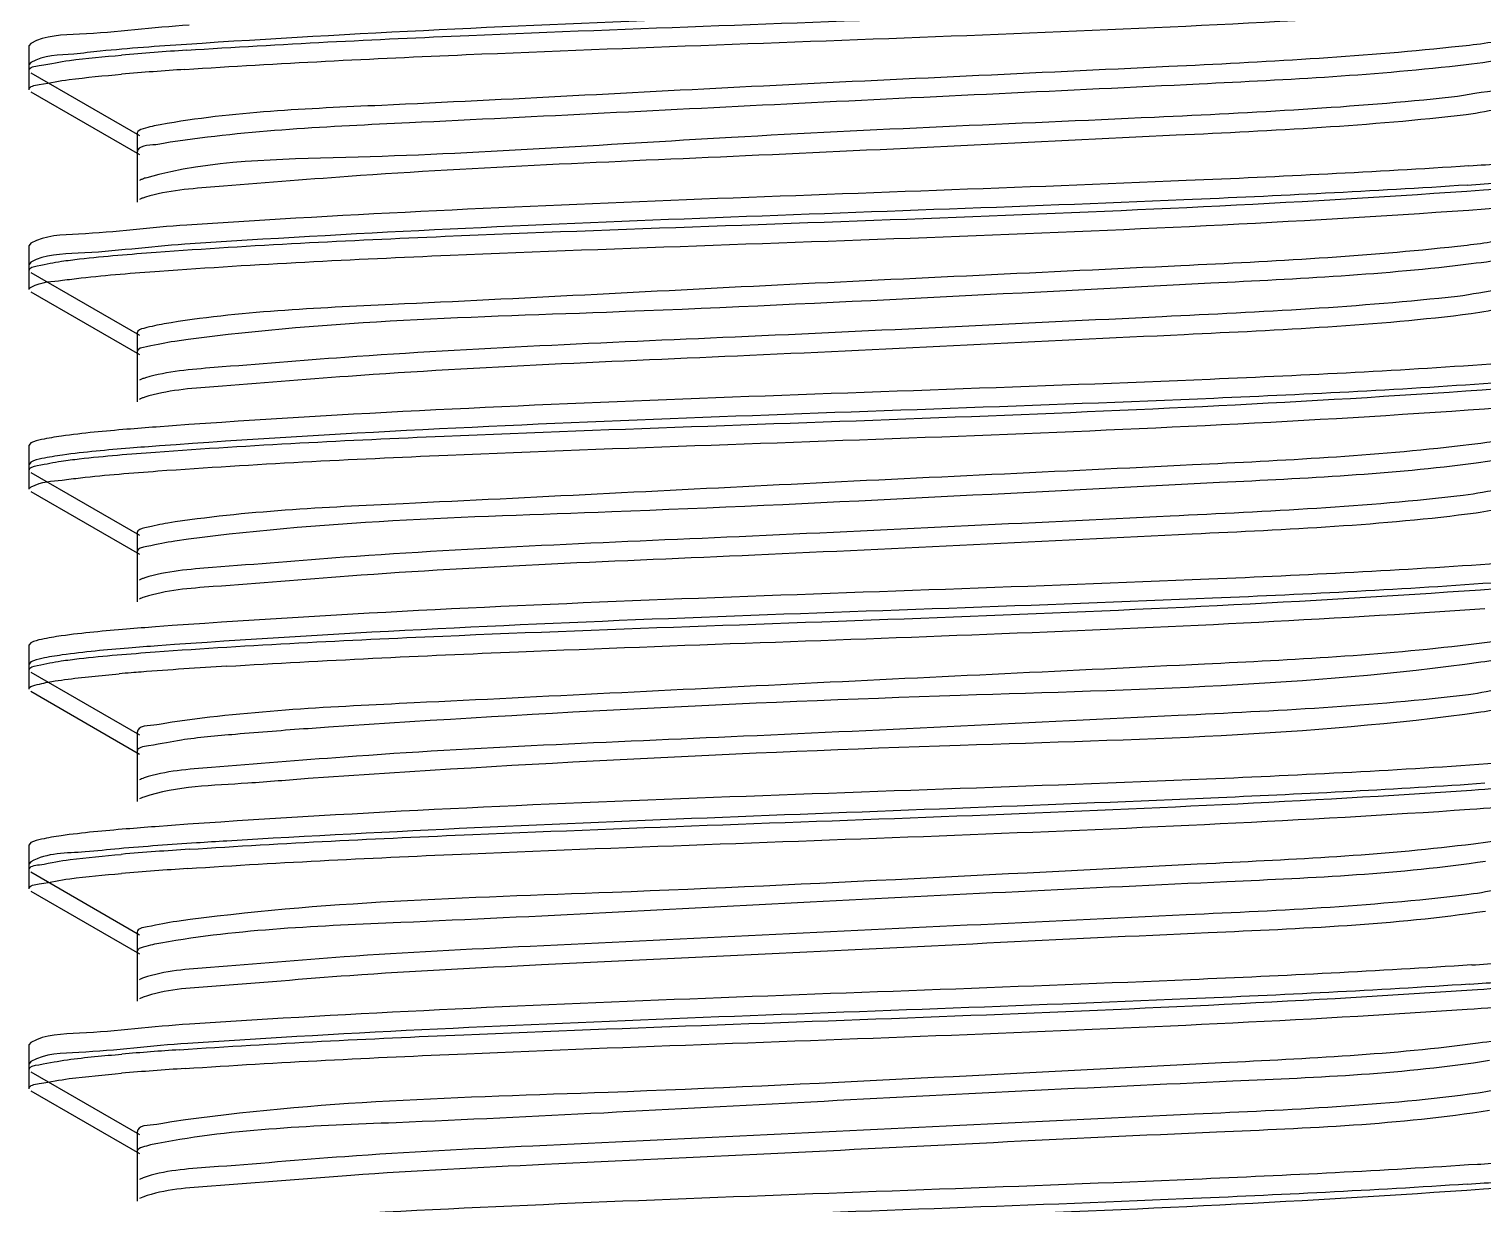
# Model space of a CAD drawing. Extents: x 4995099 to 5303443, y 4627657 to 4889583.
# Drawn here: x 5028854.5 to 5029071.1, y 4753727.9 to 4753902.9 of the extents above; entities that cross this region are included whole.
import ezdxf

# ---------------------------------------------------------------- set-up
doc = ezdxf.new("R2010")
doc.units = 0
doc.header["$LTSCALE"] = 1000
doc.header["$MEASUREMENT"] = 0
doc.layers.get('0').update_dxf_attribs({"color": 4, "linetype": 'CONTINUOUS'})

msp = doc.modelspace()

# ---------------------------------------------------------------- linework, layer by layer
at = {"linetype": 'Continuous'}
for p, q in [((5028854.79, 4753900.79), (5028854.51, 4753900.46)), ((5028854.51, 4753896.74), (5028854.51, 4753900.46)), ((5028854.51, 4753896.74), (5028854.51, 4753900.46)), ((5028854.79, 4753897.94), (5028854.51, 4753897.62)), ((5028854.51, 4753893.89), (5028854.51, 4753897.62)), ((5028854.51, 4753893.89), (5028854.51, 4753897.62)), ((5028854.79, 4753896.42), (5028870.94, 4753887.06)), ((5028854.79, 4753893.57), (5028870.94, 4753884.22)), ((5028870.62, 4753887.44), (5028870.62, 4753880)), ((5028870.62, 4753884.59), (5028870.62, 4753877.15)), ((5028854.79, 4753871.02), (5028854.51, 4753870.7)), ((5028854.51, 4753866.98), (5028854.51, 4753870.7)), ((5028854.51, 4753866.98), (5028854.51, 4753870.7)), ((5028854.79, 4753868.18), (5028854.51, 4753867.85)), ((5028854.51, 4753864.13), (5028854.51, 4753867.85)), ((5028854.51, 4753864.13), (5028854.51, 4753867.85)), ((5028854.79, 4753866.65), (5028870.94, 4753857.3)), ((5028854.79, 4753863.8), (5028870.94, 4753854.45)), ((5028870.62, 4753857.68), (5028870.62, 4753850.23)), ((5028870.62, 4753854.83), (5028870.62, 4753847.39)), ((5028854.79, 4753841.26), (5028854.51, 4753840.93)), ((5028854.51, 4753837.21), (5028854.51, 4753840.93)), ((5028854.51, 4753837.21), (5028854.51, 4753840.93)), ((5028854.79, 4753838.41), (5028854.51, 4753838.08)), ((5028854.51, 4753834.36), (5028854.51, 4753838.08)), ((5028854.51, 4753834.36), (5028854.51, 4753838.08)), ((5028854.79, 4753836.88), (5028870.94, 4753827.53)), ((5028854.79, 4753834.04), (5028870.94, 4753824.68)), ((5028870.62, 4753827.91), (5028870.62, 4753820.47)), ((5028870.62, 4753825.06), (5028870.62, 4753817.62)), ((5028854.79, 4753811.49), (5028854.51, 4753811.17)), ((5028854.51, 4753807.45), (5028854.51, 4753811.17)), ((5028854.51, 4753807.45), (5028854.51, 4753811.17)), ((5028854.79, 4753808.64), (5028854.51, 4753808.32)), ((5028854.51, 4753804.6), (5028854.51, 4753808.32)), ((5028854.51, 4753804.6), (5028854.51, 4753808.32)), ((5028854.79, 4753807.12), (5028870.94, 4753797.77)), ((5028854.79, 4753804.27), (5028870.94, 4753794.92)), ((5028870.62, 4753798.14), (5028870.62, 4753790.7)), ((5028870.62, 4753795.29), (5028870.62, 4753787.85)), ((5028854.79, 4753781.73), (5028854.51, 4753781.4)), ((5028854.51, 4753777.68), (5028854.51, 4753781.4)), ((5028854.51, 4753777.68), (5028854.51, 4753781.4)), ((5028854.79, 4753778.88), (5028854.51, 4753778.55)), ((5028854.51, 4753774.83), (5028854.51, 4753778.55)), ((5028854.51, 4753774.83), (5028854.51, 4753778.55)), ((5028854.79, 4753777.35), (5028870.94, 4753768)), ((5028854.79, 4753774.5), (5028870.94, 4753765.15)), ((5028870.62, 4753768.38), (5028870.62, 4753760.94)), ((5028870.62, 4753765.53), (5028870.62, 4753758.09)), ((5028871.52, 4753758.71), (5028870.95, 4753758.46)), ((5028854.79, 4753751.96), (5028854.51, 4753751.63)), ((5028854.51, 4753747.91), (5028854.51, 4753751.63)), ((5028854.51, 4753747.91), (5028854.51, 4753751.63)), ((5028854.79, 4753749.11), (5028854.51, 4753748.79)), ((5028854.51, 4753745.06), (5028854.51, 4753748.79)), ((5028854.51, 4753745.06), (5028854.51, 4753748.79)), ((5028854.79, 4753747.59), (5028870.94, 4753738.23)), ((5028854.79, 4753744.74), (5028870.94, 4753735.39)), ((5028870.62, 4753738.61), (5028870.62, 4753731.17)), ((5028870.62, 4753735.76), (5028870.62, 4753728.32)), ((5028871.48, 4753731.78), (5028870.95, 4753731.55)), ((5028871.47, 4753728.93), (5028870.94, 4753728.7))]:
    msp.add_line(p, q, dxfattribs=at)
for centre, radius, start, end in [((5028912.56, 4753371.63), 529.27, 93.7453, 94.7999), ((5028912.21, 4753373.22), 524.82, 93.7678, 94.8005), ((5029034.4, 4754412.91), 531.49, 273.7335, 274.8002), ((5029034.08, 4754414.19), 535.63, 273.7127, 274.7998), ((5028927.4, 4753073.82), 735.47, 93.38519, 94.38326), ((5028899.58, 4753439.43), 368.8, 94.6411, 94.9251), ((5028905.13, 4753371.28), 437.18, 94.4537, 94.6434), ((5028913.09, 4753245.89), 535.97, 93.7117, 94.7991), ((5028912.76, 4753247.29), 531.7, 93.7331, 94.7996), ((5029034.94, 4754287.11), 524.74, 273.7678, 274.801), ((5029034.59, 4754288.63), 529.11, 273.7456, 274.8005), ((5028911.09, 4753241.4), 510.61, 93.8394, 94.8036), ((5028912.23, 4753224.16), 525.05, 93.7667, 94.8004), ((5029036.1, 4754242.69), 510.03, 273.8422, 274.8039), ((5029034.09, 4754265.16), 535.43, 273.7137, 274.7998)]:
    msp.add_arc(centre, radius, start, end, dxfattribs=at)
for points, knots in [([(5029070.53, 4753909.56), (5029056.57, 4753908.61), (5028992.38, 4753905.51), (5028928.12, 4753903.99), (5028877.96, 4753900.64)], [0, 0, 0, 0, 0.217709, 1, 1, 1, 1]), ([(5028877.99, 4753899.77), (5028891.99, 4753900.7), (5028955.66, 4753903.76), (5029019.41, 4753905.29), (5029069.01, 4753908.59)], [0, 0, 0, 0, 0.220122, 1, 1, 1, 1]), ([(5028877.72, 4753896.9), (5028891.68, 4753897.84), (5028955.36, 4753900.9), (5029019.11, 4753902.44), (5029068.76, 4753905.72)], [0, 0, 0, 0, 0.219436, 1, 1, 1, 1]), ([(5028878.38, 4753903.52), (5028872.92, 4753903.15), (5028865.27, 4753902.09), (5028856.91, 4753902.01), (5028854.79, 4753900.79)], [0, 0, 0, 0, 0.691379, 1, 1, 1, 1]), ([(5029076.2, 4753901.95), (5029075.84, 4753901.74), (5029072.6, 4753900.81), (5029069.3, 4753900.51), (5029066.42, 4753900.21)], [0, 0, 0, 0, 0.126652, 1, 1, 1, 1]), ([(5028865.12, 4753899.63), (5028863.8, 4753899.5), (5028860.39, 4753899.02), (5028856.67, 4753899.03), (5028854.79, 4753897.94)], [0, 0, 0, 0, 0.378636, 1, 1, 1, 1]), ([(5029066.42, 4753900.21), (5029052.42, 4753898.72), (5029018.22, 4753896.98), (5028965.06, 4753894.61), (5028915.04, 4753891.8), (5028884.92, 4753890.62), (5028874.06, 4753888.67)], [0, 0, 0, 0, 0.219121, 0.532661, 0.828235, 1, 1, 1, 1]), ([(5029076.2, 4753899.1), (5029075.9, 4753898.93), (5029073.4, 4753898.14), (5029070.81, 4753897.87), (5029068.58, 4753897.6)], [0, 0, 0, 0, 0.133308, 1, 1, 1, 1]), ([(5028854.51, 4753896.74), (5028854.51, 4753897.31), (5028857.52, 4753897.65), (5028859.02, 4753898.06), (5028860.53, 4753898.26)], [0, 0, 0, 0, 0.27078, 1, 1, 1, 1]), ([(5029068.58, 4753897.6), (5029055.39, 4753896.03), (5029022.21, 4753894.37), (5028969.72, 4753891.91), (5028918.65, 4753889.26), (5028887.32, 4753887.84), (5028875.54, 4753886.06)], [0, 0, 0, 0, 0.206117, 0.514731, 0.815242, 1, 1, 1, 1]), ([(5028854.51, 4753893.89), (5028854.51, 4753894.45), (5028857.48, 4753894.8), (5028858.98, 4753895.21), (5028860.47, 4753895.4)], [0, 0, 0, 0, 0.27093, 1, 1, 1, 1]), ([(5029076.52, 4753894.88), (5029076.53, 4753893.96), (5029071.35, 4753893.78), (5029068.94, 4753893.03), (5029066.42, 4753892.77)], [0, 0, 0, 0, 0.266577, 1, 1, 1, 1]), ([(5029066.42, 4753892.77), (5029051.72, 4753891.2), (5029015.94, 4753889.39), (5028960.92, 4753887.2), (5028911.15, 4753883.59), (5028881.61, 4753883.46), (5028872.03, 4753880.78)], [0, 0, 0, 0, 0.227626, 0.551567, 0.846917, 1, 1, 1, 1]), ([(5029076.52, 4753892.03), (5029076.53, 4753891.3), (5029072.51, 4753890.96), (5029070.57, 4753890.4), (5029068.58, 4753890.16)], [0, 0, 0, 0, 0.269457, 1, 1, 1, 1]), ([(5029068.58, 4753890.16), (5029054.25, 4753888.45), (5029018.4, 4753886.8), (5028962.93, 4753883.98), (5028915.07, 4753882.1), (5028885.39, 4753879.65), (5028875.2, 4753878.88), (5028871.86, 4753877.89)], [0, 0, 0, 0, 0.219547, 0.545427, 0.845963, 0.946941, 1, 1, 1, 1]), ([(5028874.06, 4753888.67), (5028873.19, 4753888.51), (5028872.22, 4753888.29), (5028870.62, 4753887.79), (5028870.62, 4753887.44)], [0, 0, 0, 0, 0.713758, 1, 1, 1, 1]), ([(5028875.54, 4753886.06), (5028874.83, 4753885.96), (5028873.43, 4753885.56), (5028870.63, 4753885.59), (5028870.62, 4753884.59)], [0, 0, 0, 0, 0.420827, 1, 1, 1, 1]), ([(5029069.01, 4753882.54), (5029054.99, 4753881.61), (5028991.32, 4753878.56), (5028927.57, 4753877.03), (5028877.99, 4753873.72)], [0, 0, 0, 0, 0.220491, 1, 1, 1, 1]), ([(5028872.03, 4753880.78), (5028871.82, 4753880.72), (5028871.45, 4753880.61), (5028871.09, 4753880.46), (5028870.95, 4753880.38)], [0, 0, 0, 0, 0.576078, 1, 1, 1, 1]), ([(5028873.42, 4753869.68), (5028887.76, 4753870.74), (5028954.49, 4753873.99), (5029021.32, 4753875.31), (5029073.61, 4753879.14)], [0, 0, 0, 0, 0.215151, 1, 1, 1, 1]), ([(5029068.76, 4753879.68), (5029054.69, 4753878.75), (5028991.02, 4753875.7), (5028927.26, 4753874.18), (5028877.72, 4753870.86)], [0, 0, 0, 0, 0.221162, 1, 1, 1, 1]), ([(5028871.86, 4753877.89), (5028871.68, 4753877.83), (5028871.37, 4753877.73), (5028871.07, 4753877.6), (5028870.95, 4753877.53)], [0, 0, 0, 0, 0.568763, 1, 1, 1, 1]), ([(5028873.95, 4753866.87), (5028888.36, 4753867.92), (5028955, 4753871.16), (5029021.74, 4753872.47), (5029073.87, 4753876.32)], [0, 0, 0, 0, 0.216514, 1, 1, 1, 1]), ([(5028877.99, 4753873.72), (5028872.62, 4753873.37), (5028865.09, 4753872.32), (5028856.88, 4753872.22), (5028854.79, 4753871.02)], [0, 0, 0, 0, 0.691083, 1, 1, 1, 1]), ([(5028877.72, 4753870.86), (5028872.41, 4753870.5), (5028864.97, 4753869.47), (5028856.86, 4753869.36), (5028854.79, 4753868.18)], [0, 0, 0, 0, 0.690878, 1, 1, 1, 1]), ([(5029067.29, 4753870.54), (5029053.61, 4753869.01), (5029019.8, 4753867.31), (5028966.88, 4753864.9), (5028916.43, 4753862.16), (5028885.83, 4753860.87), (5028874.61, 4753859)], [0, 0, 0, 0, 0.214024, 0.525633, 0.823144, 1, 1, 1, 1]), ([(5029076.2, 4753872.18), (5029075.86, 4753871.99), (5029072.93, 4753871.11), (5029069.91, 4753870.83), (5029067.29, 4753870.54)], [0, 0, 0, 0, 0.129068, 1, 1, 1, 1]), ([(5028854.51, 4753866.98), (5028854.51, 4753867.44), (5028856.87, 4753867.84), (5028858.12, 4753868.16), (5028859.33, 4753868.33)], [0, 0, 0, 0, 0.274521, 1, 1, 1, 1]), ([(5028859.33, 4753868.33), (5028860.22, 4753868.46), (5028864.91, 4753869.03), (5028869.61, 4753869.4), (5028873.42, 4753869.68)], [0, 0, 0, 0, 0.191293, 1, 1, 1, 1]), ([(5029076.2, 4753869.33), (5029075.92, 4753869.17), (5029073.68, 4753868.44), (5029071.36, 4753868.18), (5029069.36, 4753867.93)], [0, 0, 0, 0, 0.136277, 1, 1, 1, 1]), ([(5028859.49, 4753865.5), (5028860.41, 4753865.63), (5028865.22, 4753866.21), (5028870.05, 4753866.59), (5028873.95, 4753866.87)], [0, 0, 0, 0, 0.191581, 1, 1, 1, 1]), ([(5029069.36, 4753867.93), (5029056.49, 4753866.32), (5029013.47, 4753864.27), (5028949.16, 4753860.63), (5028897.48, 4753859.41), (5028876.2, 4753856.39)], [0, 0, 0, 0, 0.201056, 0.666821, 1, 1, 1, 1]), ([(5028854.51, 4753864.13), (5028854.51, 4753864.28), (5028856.29, 4753865.4), (5028857.91, 4753865.28), (5028859.49, 4753865.5)], [0, 0, 0, 0, 0.088744, 1, 1, 1, 1]), ([(5029076.52, 4753865.12), (5029076.53, 4753864.27), (5029071.82, 4753864.02), (5029069.6, 4753863.35), (5029067.29, 4753863.1)], [0, 0, 0, 0, 0.267461, 1, 1, 1, 1]), ([(5029067.29, 4753863.1), (5029052.69, 4753861.47), (5029016.77, 4753859.77), (5028961.54, 4753857.02), (5028914.34, 4753855.13), (5028885.18, 4753852.72), (5028875.17, 4753851.95), (5028871.87, 4753850.97)], [0, 0, 0, 0, 0.225031, 0.550356, 0.847666, 0.947393, 1, 1, 1, 1]), ([(5029076.52, 4753862.27), (5029076.53, 4753861.6), (5029072.93, 4753861.21), (5029071.15, 4753860.72), (5029069.36, 4753860.49)], [0, 0, 0, 0, 0.270956, 1, 1, 1, 1]), ([(5029069.36, 4753860.49), (5029055.18, 4753858.71), (5029019.28, 4753857.1), (5028963.55, 4753854.23), (5028915.23, 4753852.37), (5028885.31, 4753849.86), (5028875.06, 4753849.12), (5028871.75, 4753848.09)], [0, 0, 0, 0, 0.216518, 0.543489, 0.846138, 0.947455, 1, 1, 1, 1]), ([(5028874.61, 4753859), (5028873.6, 4753858.83), (5028872.51, 4753858.57), (5028870.62, 4753858.08), (5028870.62, 4753857.68)], [0, 0, 0, 0, 0.71758, 1, 1, 1, 1]), ([(5028876.2, 4753856.39), (5028874.8, 4753856.19), (5028873.35, 4753855.82), (5028870.62, 4753855.36), (5028870.62, 4753854.83)], [0, 0, 0, 0, 0.724776, 1, 1, 1, 1]), ([(5029073.61, 4753853.1), (5029059.25, 4753852.05), (5028992.52, 4753848.79), (5028925.69, 4753847.48), (5028873.42, 4753843.64)], [0, 0, 0, 0, 0.215501, 1, 1, 1, 1]), ([(5028871.87, 4753850.97), (5028871.69, 4753850.92), (5028871.38, 4753850.82), (5028871.07, 4753850.68), (5028870.95, 4753850.61)], [0, 0, 0, 0, 0.569563, 1, 1, 1, 1]), ([(5028873.36, 4753839.91), (5028887.67, 4753840.97), (5028954.37, 4753844.22), (5029021.16, 4753845.55), (5029073.44, 4753849.37)], [0, 0, 0, 0, 0.214864, 1, 1, 1, 1]), ([(5029073.87, 4753850.27), (5029059.6, 4753849.22), (5028992.96, 4753845.96), (5028926.22, 4753844.63), (5028873.95, 4753840.83)], [0, 0, 0, 0, 0.21445, 1, 1, 1, 1]), ([(5028871.75, 4753848.09), (5028871.6, 4753848.04), (5028871.32, 4753847.94), (5028871.06, 4753847.83), (5028870.95, 4753847.76)], [0, 0, 0, 0, 0.563943, 1, 1, 1, 1]), ([(5028873.7, 4753837.09), (5028888.08, 4753838.14), (5028954.78, 4753841.39), (5029021.57, 4753842.7), (5029073.79, 4753846.54)], [0, 0, 0, 0, 0.21591, 1, 1, 1, 1]), ([(5028859.33, 4753842.28), (5028858.34, 4753842.14), (5028856.82, 4753841.88), (5028855.27, 4753841.53), (5028854.79, 4753841.26)], [0, 0, 0, 0, 0.643041, 1, 1, 1, 1]), ([(5028873.42, 4753843.64), (5028871.97, 4753843.53), (5028867.27, 4753843.16), (5028862.56, 4753842.74), (5028859.33, 4753842.28)], [0, 0, 0, 0, 0.307527, 1, 1, 1, 1]), ([(5029076.2, 4753842.42), (5029075.89, 4753842.23), (5029073.23, 4753841.42), (5029070.5, 4753841.14), (5029068.13, 4753840.87)], [0, 0, 0, 0, 0.131751, 1, 1, 1, 1]), ([(5028873.95, 4753840.83), (5028872.47, 4753840.72), (5028867.64, 4753840.35), (5028862.81, 4753839.92), (5028859.49, 4753839.46)], [0, 0, 0, 0, 0.307193, 1, 1, 1, 1]), ([(5029068.13, 4753840.87), (5029054.76, 4753839.31), (5029021.35, 4753837.64), (5028968.7, 4753835.19), (5028917.85, 4753832.51), (5028886.78, 4753831.13), (5028875.2, 4753829.33)], [0, 0, 0, 0, 0.208942, 0.518626, 0.818065, 1, 1, 1, 1]), ([(5028854.51, 4753837.21), (5028854.51, 4753837.67), (5028856.86, 4753838.07), (5028858.11, 4753838.39), (5028859.31, 4753838.56)], [0, 0, 0, 0, 0.27458, 1, 1, 1, 1]), ([(5028859.49, 4753839.46), (5028858.46, 4753839.32), (5028856.89, 4753839.04), (5028855.29, 4753838.69), (5028854.79, 4753838.41)], [0, 0, 0, 0, 0.644396, 1, 1, 1, 1]), ([(5028859.31, 4753838.56), (5028860.2, 4753838.69), (5028864.87, 4753839.26), (5028869.57, 4753839.63), (5028873.36, 4753839.91)], [0, 0, 0, 0, 0.191288, 1, 1, 1, 1]), ([(5029070.1, 4753838.26), (5029057.43, 4753836.58), (5029014.41, 4753834.58), (5028949.88, 4753830.88), (5028897.77, 4753829.68), (5028876.24, 4753826.63)], [0, 0, 0, 0, 0.197391, 0.664053, 1, 1, 1, 1]), ([(5029076.2, 4753839.57), (5029075.95, 4753839.42), (5029073.96, 4753838.74), (5029071.88, 4753838.5), (5029070.1, 4753838.26)], [0, 0, 0, 0, 0.139499, 1, 1, 1, 1]), ([(5028854.51, 4753834.36), (5028854.51, 4753834.52), (5028856.26, 4753835.62), (5028857.87, 4753835.51), (5028859.43, 4753835.73)], [0, 0, 0, 0, 0.088999, 1, 1, 1, 1]), ([(5028859.43, 4753835.73), (5028860.33, 4753835.86), (5028865.08, 4753836.43), (5028869.85, 4753836.81), (5028873.7, 4753837.09)], [0, 0, 0, 0, 0.19155, 1, 1, 1, 1]), ([(5029076.52, 4753835.35), (5029076.53, 4753834.57), (5029072.27, 4753834.27), (5029070.23, 4753833.67), (5029068.13, 4753833.42)], [0, 0, 0, 0, 0.26872, 1, 1, 1, 1]), ([(5029068.13, 4753833.42), (5029053.65, 4753831.74), (5029017.64, 4753830.07), (5028962.11, 4753827.26), (5028914.43, 4753825.4), (5028885.04, 4753822.92), (5028875, 4753822.18), (5028871.75, 4753821.17)], [0, 0, 0, 0, 0.222247, 0.54883, 0.84818, 0.948106, 1, 1, 1, 1]), ([(5029076.52, 4753832.5), (5029076.53, 4753831.89), (5029073.33, 4753831.47), (5029071.71, 4753831.03), (5029070.1, 4753830.82)], [0, 0, 0, 0, 0.272705, 1, 1, 1, 1]), ([(5028875.2, 4753829.33), (5028874.05, 4753829.15), (5028872.82, 4753828.85), (5028870.62, 4753828.36), (5028870.62, 4753827.91)], [0, 0, 0, 0, 0.72077, 1, 1, 1, 1]), ([(5029070.1, 4753830.82), (5029056.08, 4753828.96), (5029020.16, 4753827.41), (5028964.21, 4753824.47), (5028915.43, 4753822.64), (5028885.26, 4753820.07), (5028874.95, 4753819.36), (5028871.66, 4753818.29)], [0, 0, 0, 0, 0.213335, 0.5413, 0.846112, 0.947854, 1, 1, 1, 1]), ([(5028876.24, 4753826.63), (5028874.83, 4753826.43), (5028873.38, 4753826.06), (5028870.62, 4753825.6), (5028870.62, 4753825.06)], [0, 0, 0, 0, 0.724921, 1, 1, 1, 1]), ([(5029073.44, 4753823.32), (5029059.06, 4753822.27), (5028992.37, 4753819.02), (5028925.57, 4753817.71), (5028873.36, 4753813.87)], [0, 0, 0, 0, 0.215909, 1, 1, 1, 1]), ([(5028871.75, 4753821.17), (5028871.59, 4753821.12), (5028871.32, 4753821.03), (5028871.06, 4753820.91), (5028870.95, 4753820.84)], [0, 0, 0, 0, 0.563695, 1, 1, 1, 1]), ([(5028873.28, 4753810.14), (5028887.55, 4753811.19), (5028954.19, 4753814.45), (5029020.93, 4753815.79), (5029073.19, 4753819.58)], [0, 0, 0, 0, 0.214461, 1, 1, 1, 1]), ([(5029073.79, 4753820.5), (5029059.48, 4753819.44), (5028992.78, 4753816.19), (5028925.99, 4753814.86), (5028873.7, 4753811.04)], [0, 0, 0, 0, 0.214858, 1, 1, 1, 1]), ([(5028871.66, 4753818.29), (5028871.53, 4753818.25), (5028871.28, 4753818.16), (5028871.05, 4753818.05), (5028870.95, 4753818)], [0, 0, 0, 0, 0.559588, 1, 1, 1, 1]), ([(5028883.97, 4753808), (5028898.45, 4753808.88), (5028960.93, 4753811.8), (5029023.48, 4753813.26), (5029071.4, 4753816.61)], [0, 0, 0, 0, 0.231984, 1, 1, 1, 1]), ([(5028859.31, 4753812.52), (5028858.33, 4753812.38), (5028856.82, 4753812.11), (5028855.27, 4753811.77), (5028854.79, 4753811.49)], [0, 0, 0, 0, 0.64291, 1, 1, 1, 1]), ([(5028873.36, 4753813.87), (5028871.92, 4753813.76), (5028867.23, 4753813.39), (5028862.54, 4753812.97), (5028859.31, 4753812.52)], [0, 0, 0, 0, 0.307541, 1, 1, 1, 1]), ([(5029076.2, 4753812.65), (5029075.91, 4753812.48), (5029073.53, 4753811.72), (5029071.06, 4753811.45), (5029068.93, 4753811.2)], [0, 0, 0, 0, 0.134595, 1, 1, 1, 1]), ([(5028859.29, 4753808.79), (5028860.18, 4753808.92), (5028864.83, 4753809.49), (5028869.5, 4753809.86), (5028873.28, 4753810.14)], [0, 0, 0, 0, 0.191269, 1, 1, 1, 1]), ([(5028873.7, 4753811.04), (5028872.24, 4753810.94), (5028867.47, 4753810.57), (5028862.71, 4753810.14), (5028859.43, 4753809.68)], [0, 0, 0, 0, 0.307247, 1, 1, 1, 1]), ([(5029068.93, 4753811.2), (5029055.88, 4753809.6), (5029022.89, 4753807.97), (5028970.53, 4753805.48), (5028919.29, 4753802.86), (5028887.76, 4753801.4), (5028875.83, 4753799.66)], [0, 0, 0, 0, 0.203871, 0.511633, 0.812997, 1, 1, 1, 1]), ([(5029076.2, 4753809.8), (5029075.97, 4753809.67), (5029074.21, 4753809.04), (5029072.37, 4753808.81), (5029070.8, 4753808.59)], [0, 0, 0, 0, 0.14301, 1, 1, 1, 1]), ([(5028854.51, 4753807.45), (5028854.51, 4753807.9), (5028856.85, 4753808.3), (5028858.09, 4753808.62), (5028859.29, 4753808.79)], [0, 0, 0, 0, 0.274663, 1, 1, 1, 1]), ([(5028859.43, 4753809.68), (5028858.41, 4753809.54), (5028856.87, 4753809.27), (5028855.28, 4753808.93), (5028854.79, 4753808.64)], [0, 0, 0, 0, 0.643866, 1, 1, 1, 1]), ([(5029070.8, 4753808.59), (5029045.13, 4753805), (5028986.63, 4753803.87), (5028928.43, 4753800.96), (5028896.09, 4753798.7)], [0, 0, 0, 0, 0.444316, 1, 1, 1, 1]), ([(5028854.51, 4753804.6), (5028854.51, 4753804.94), (5028856.12, 4753805.37), (5028857.05, 4753805.59), (5028857.91, 4753805.73)], [0, 0, 0, 0, 0.282211, 1, 1, 1, 1]), ([(5028857.91, 4753805.73), (5028858.54, 4753805.84), (5028861.87, 4753806.32), (5028865.21, 4753806.63), (5028867.92, 4753806.87)], [0, 0, 0, 0, 0.190526, 1, 1, 1, 1]), ([(5029076.52, 4753805.58), (5029076.53, 4753804.88), (5029072.7, 4753804.52), (5029070.83, 4753803.99), (5029068.93, 4753803.75)], [0, 0, 0, 0, 0.270092, 1, 1, 1, 1]), ([(5029068.93, 4753803.75), (5029054.58, 4753802), (5029018.52, 4753800.37), (5028962.73, 4753797.5), (5028914.57, 4753795.67), (5028884.95, 4753793.13), (5028874.86, 4753792.42), (5028871.64, 4753791.37)], [0, 0, 0, 0, 0.21928, 0.546995, 0.848437, 0.948667, 1, 1, 1, 1]), ([(5029070.8, 4753801.15), (5029045.13, 4753797.56), (5028986.63, 4753796.43), (5028928.43, 4753793.52), (5028896.09, 4753791.26)], [0, 0, 0, 0, 0.444316, 1, 1, 1, 1]), ([(5029076.52, 4753802.74), (5029076.52, 4753802.19), (5029073.71, 4753801.73), (5029072.24, 4753801.35), (5029070.8, 4753801.15)], [0, 0, 0, 0, 0.274738, 1, 1, 1, 1]), ([(5028875.83, 4753799.66), (5028875.07, 4753799.55), (5028873.6, 4753799.13), (5028870.62, 4753799.19), (5028870.62, 4753798.14)], [0, 0, 0, 0, 0.421419, 1, 1, 1, 1]), ([(5028896.09, 4753798.7), (5028892.47, 4753798.45), (5028886.33, 4753797.94), (5028877.86, 4753797.24), (5028873.87, 4753796.34), (5028870.61, 4753795.92), (5028870.62, 4753795.29)], [0, 0, 0, 0, 0.421295, 0.734581, 0.927904, 1, 1, 1, 1]), ([(5029073.19, 4753793.54), (5029058.79, 4753792.49), (5028992.15, 4753789.25), (5028925.41, 4753787.94), (5028873.28, 4753784.1)], [0, 0, 0, 0, 0.216509, 1, 1, 1, 1]), ([(5028871.64, 4753791.37), (5028871.51, 4753791.32), (5028871.27, 4753791.24), (5028871.04, 4753791.13), (5028870.95, 4753791.08)], [0, 0, 0, 0, 0.558418, 1, 1, 1, 1]), ([(5028896.09, 4753791.26), (5028893.1, 4753791.05), (5028884.95, 4753790.27), (5028876.53, 4753790.17), (5028871.58, 4753788.5)], [0, 0, 0, 0, 0.365224, 1, 1, 1, 1]), ([(5029071.4, 4753790.56), (5029058.19, 4753789.64), (5028995.71, 4753786.59), (5028933.18, 4753784.93), (5028883.97, 4753781.96)], [0, 0, 0, 0, 0.211795, 1, 1, 1, 1]), ([(5029069.42, 4753789.55), (5029074.73, 4753789.91), (5029082.17, 4753790.94), (5029090.29, 4753791.05), (5029092.35, 4753792.24)], [0, 0, 0, 0, 0.690867, 1, 1, 1, 1]), ([(5028871.58, 4753788.5), (5028871.46, 4753788.46), (5028871.24, 4753788.38), (5028871.03, 4753788.28), (5028870.94, 4753788.23)], [0, 0, 0, 0, 0.555805, 1, 1, 1, 1]), ([(5028878.39, 4753780.73), (5028892.46, 4753781.66), (5028956.14, 4753784.71), (5029019.89, 4753786.23), (5029069.42, 4753789.55)], [0, 0, 0, 0, 0.221183, 1, 1, 1, 1]), ([(5029069.16, 4753786.69), (5029074.53, 4753787.05), (5029082.05, 4753788.09), (5029090.26, 4753788.19), (5029092.35, 4753789.39)], [0, 0, 0, 0, 0.691069, 1, 1, 1, 1]), ([(5028878.14, 4753777.87), (5028892.16, 4753778.8), (5028955.83, 4753781.85), (5029019.58, 4753783.38), (5029069.16, 4753786.69)], [0, 0, 0, 0, 0.220503, 1, 1, 1, 1]), ([(5028873.28, 4753784.1), (5028871.85, 4753783.99), (5028867.18, 4753783.62), (5028862.5, 4753783.2), (5028859.29, 4753782.75)], [0, 0, 0, 0, 0.307562, 1, 1, 1, 1]), ([(5028859.29, 4753782.75), (5028858.31, 4753782.61), (5028856.81, 4753782.35), (5028855.27, 4753782), (5028854.79, 4753781.73)], [0, 0, 0, 0, 0.642729, 1, 1, 1, 1]), ([(5028883.97, 4753781.96), (5028882.46, 4753781.87), (5028877.11, 4753781.53), (5028871.76, 4753781.15), (5028867.92, 4753780.82)], [0, 0, 0, 0, 0.281872, 1, 1, 1, 1]), ([(5029076.2, 4753782.88), (5029075.93, 4753782.73), (5029073.81, 4753782.02), (5029071.59, 4753781.77), (5029069.69, 4753781.52)], [0, 0, 0, 0, 0.137672, 1, 1, 1, 1]), ([(5028867.92, 4753780.82), (5028866.23, 4753780.68), (5028861.91, 4753780.09), (5028857.16, 4753780.24), (5028854.79, 4753778.88)], [0, 0, 0, 0, 0.383253, 1, 1, 1, 1]), ([(5029069.69, 4753781.52), (5029056.97, 4753779.89), (5029014.12, 4753777.86), (5028949.8, 4753774.23), (5028897.98, 4753772.95), (5028876.5, 4753769.99)], [0, 0, 0, 0, 0.198812, 0.663944, 1, 1, 1, 1]), ([(5028854.51, 4753777.68), (5028854.51, 4753778.25), (5028857.56, 4753778.59), (5028859.08, 4753779.01), (5028860.61, 4753779.2)], [0, 0, 0, 0, 0.27058, 1, 1, 1, 1]), ([(5029071.46, 4753778.92), (5029058.73, 4753777.03), (5029025.09, 4753775.57), (5028971.23, 4753772.92), (5028918.35, 4753770.04), (5028885.93, 4753768.86), (5028874.16, 4753766.77)], [0, 0, 0, 0, 0.195338, 0.50968, 0.818636, 1, 1, 1, 1]), ([(5028854.51, 4753774.83), (5028854.51, 4753775.4), (5028857.53, 4753775.74), (5028859.04, 4753776.16), (5028860.56, 4753776.35)], [0, 0, 0, 0, 0.270704, 1, 1, 1, 1]), ([(5029076.52, 4753775.82), (5029076.53, 4753775.17), (5029073.11, 4753774.77), (5029071.4, 4753774.3), (5029069.69, 4753774.08)], [0, 0, 0, 0, 0.271698, 1, 1, 1, 1]), ([(5029069.69, 4753774.08), (5029055.5, 4753772.26), (5029019.41, 4753770.65), (5028972.57, 4753768.34), (5028930.78, 4753766.35), (5028904, 4753765.04), (5028884.9, 4753763.33), (5028874.74, 4753762.66), (5028871.56, 4753761.57)], [0, 0, 0, 0, 0.216147, 0.544888, 0.708735, 0.848475, 0.949101, 1, 1, 1, 1]), ([(5029071.46, 4753771.48), (5029057.81, 4753769.45), (5029021.93, 4753768.02), (5028975.07, 4753765.59), (5028932.45, 4753763.58), (5028904.9, 4753762.26), (5028885.24, 4753760.49), (5028874.78, 4753759.85), (5028871.52, 4753758.71)], [0, 0, 0, 0, 0.206553, 0.536269, 0.702877, 0.845559, 0.948364, 1, 1, 1, 1]), ([(5028876.5, 4753769.99), (5028875.02, 4753769.78), (5028873.51, 4753769.39), (5028870.62, 4753768.94), (5028870.62, 4753768.38)], [0, 0, 0, 0, 0.725745, 1, 1, 1, 1]), ([(5028874.16, 4753766.77), (5028873.27, 4753766.62), (5028872.28, 4753766.39), (5028870.62, 4753765.89), (5028870.62, 4753765.53)], [0, 0, 0, 0, 0.714864, 1, 1, 1, 1]), ([(5029069.42, 4753763.51), (5029055.46, 4753762.57), (5028991.79, 4753759.51), (5028928.04, 4753757.97), (5028878.39, 4753754.69)], [0, 0, 0, 0, 0.219427, 1, 1, 1, 1]), ([(5029070.28, 4753759.85), (5029075.38, 4753760.19), (5029082.55, 4753761.19), (5029090.36, 4753761.33), (5029092.35, 4753762.47)], [0, 0, 0, 0, 0.690197, 1, 1, 1, 1]), ([(5028871.56, 4753761.57), (5028871.44, 4753761.53), (5028871.23, 4753761.46), (5028871.03, 4753761.36), (5028870.95, 4753761.31)], [0, 0, 0, 0, 0.553679, 1, 1, 1, 1]), ([(5029069.16, 4753760.64), (5029055.16, 4753759.71), (5028991.48, 4753756.65), (5028927.74, 4753755.12), (5028878.14, 4753751.82)], [0, 0, 0, 0, 0.220112, 1, 1, 1, 1]), ([(5028876.9, 4753750.87), (5028891.01, 4753751.83), (5028955.47, 4753754.93), (5029020, 4753756.42), (5029070.28, 4753759.85)], [0, 0, 0, 0, 0.219129, 1, 1, 1, 1]), ([(5029068.77, 4753756.9), (5029074.24, 4753757.26), (5029081.88, 4753758.32), (5029090.23, 4753758.4), (5029092.35, 4753759.62)], [0, 0, 0, 0, 0.691359, 1, 1, 1, 1]), ([(5028877.74, 4753748.07), (5028891.7, 4753749.01), (5028955.38, 4753752.07), (5029019.13, 4753753.61), (5029068.77, 4753756.9)], [0, 0, 0, 0, 0.21947, 1, 1, 1, 1]), ([(5028878.39, 4753754.69), (5028872.92, 4753754.33), (5028865.27, 4753753.26), (5028856.91, 4753753.18), (5028854.79, 4753751.96)], [0, 0, 0, 0, 0.691388, 1, 1, 1, 1]), ([(5028878.14, 4753751.82), (5028872.73, 4753751.46), (5028865.16, 4753750.41), (5028856.89, 4753750.32), (5028854.79, 4753749.11)], [0, 0, 0, 0, 0.691194, 1, 1, 1, 1]), ([(5029070.41, 4753751.85), (5029057.73, 4753750.13), (5029014.42, 4753748.16), (5028949.65, 4753744.35), (5028897.27, 4753743.29), (5028875.77, 4753740.12)], [0, 0, 0, 0, 0.196859, 0.665778, 1, 1, 1, 1]), ([(5029076.2, 4753753.12), (5029075.96, 4753752.98), (5029074.07, 4753752.32), (5029072.1, 4753752.08), (5029070.41, 4753751.85)], [0, 0, 0, 0, 0.140996, 1, 1, 1, 1]), ([(5028854.51, 4753747.91), (5028854.51, 4753748.45), (5028857.35, 4753748.81), (5028858.79, 4753749.2), (5028860.23, 4753749.39)], [0, 0, 0, 0, 0.271578, 1, 1, 1, 1]), ([(5029072.08, 4753749.25), (5029059.45, 4753747.25), (5029025.62, 4753745.88), (5028971.32, 4753743.16), (5028918, 4753740.18), (5028885.35, 4753739.14), (5028873.68, 4753736.92)], [0, 0, 0, 0, 0.192978, 0.509549, 0.82079, 1, 1, 1, 1]), ([(5028854.51, 4753745.06), (5028854.51, 4753745.63), (5028857.49, 4753745.97), (5028858.98, 4753746.38), (5028860.48, 4753746.57)], [0, 0, 0, 0, 0.270922, 1, 1, 1, 1]), ([(5029076.52, 4753746.05), (5029076.53, 4753745.47), (5029073.5, 4753745.03), (5029071.95, 4753744.62), (5029070.41, 4753744.41)], [0, 0, 0, 0, 0.273505, 1, 1, 1, 1]), ([(5029070.41, 4753744.41), (5029056.39, 4753742.51), (5029020.3, 4753740.96), (5028973.35, 4753738.61), (5028931.19, 4753736.6), (5028904.12, 4753735.3), (5028884.88, 4753733.54), (5028874.65, 4753732.91), (5028871.48, 4753731.78)], [0, 0, 0, 0, 0.212866, 0.542542, 0.70756, 0.848323, 0.949425, 1, 1, 1, 1]), ([(5029072.08, 4753741.81), (5029058.64, 4753739.68), (5029022.8, 4753738.35), (5028975.9, 4753735.86), (5028932.93, 4753733.84), (5028905.08, 4753732.52), (5028885.26, 4753730.71), (5028874.72, 4753730.09), (5028871.47, 4753728.93)], [0, 0, 0, 0, 0.202975, 0.533469, 0.701272, 0.84507, 0.948501, 1, 1, 1, 1]), ([(5028875.77, 4753740.12), (5028875.02, 4753740.01), (5028873.57, 4753739.59), (5028870.62, 4753739.65), (5028870.62, 4753738.61)], [0, 0, 0, 0, 0.421141, 1, 1, 1, 1]), ([(5028873.68, 4753736.92), (5028872.91, 4753736.77), (5028872.03, 4753736.57), (5028870.62, 4753736.08), (5028870.62, 4753735.76)], [0, 0, 0, 0, 0.71113, 1, 1, 1, 1]), ([(5029070.28, 4753733.8), (5029056.17, 4753732.84), (5028991.71, 4753729.73), (5028927.18, 4753728.25), (5028876.9, 4753724.82)], [0, 0, 0, 0, 0.219054, 1, 1, 1, 1]), ([(5028873.42, 4753720.85), (5028887.76, 4753721.91), (5028954.49, 4753725.16), (5029021.32, 4753726.48), (5029073.61, 4753730.32)], [0, 0, 0, 0, 0.215159, 1, 1, 1, 1]), ([(5029068.77, 4753730.85), (5029054.71, 4753729.92), (5028991.03, 4753726.87), (5028927.28, 4753725.35), (5028877.74, 4753722.03)], [0, 0, 0, 0, 0.221129, 1, 1, 1, 1])]:
    msp.add_open_spline(points, degree=3, knots=knots, dxfattribs=at)
for points in [[(5028860.53, 4753898.26), (5028863.11, 4753898.58), (5028865.69, 4753898.82), (5028868.28, 4753899.04)], [(5028877.96, 4753900.64), (5028873.67, 4753900.35), (5028869.39, 4753900.04), (5028865.12, 4753899.63)], [(5028860.47, 4753895.4), (5028863.07, 4753895.73), (5028865.68, 4753895.97), (5028868.29, 4753896.2)], [(5028860.61, 4753779.2), (5028863.15, 4753779.52), (5028865.7, 4753779.76), (5028868.25, 4753779.98)], [(5028860.56, 4753776.35), (5028863.12, 4753776.67), (5028865.69, 4753776.91), (5028868.27, 4753777.13)], [(5028860.23, 4753749.39), (5028862.92, 4753749.74), (5028865.63, 4753749.99), (5028868.33, 4753750.22)], [(5028860.48, 4753746.57), (5028863.07, 4753746.9), (5028865.68, 4753747.14), (5028868.29, 4753747.37)]]:
    msp.add_open_spline(points, degree=3, dxfattribs=at)

doc.saveas('drawing.dxf')
